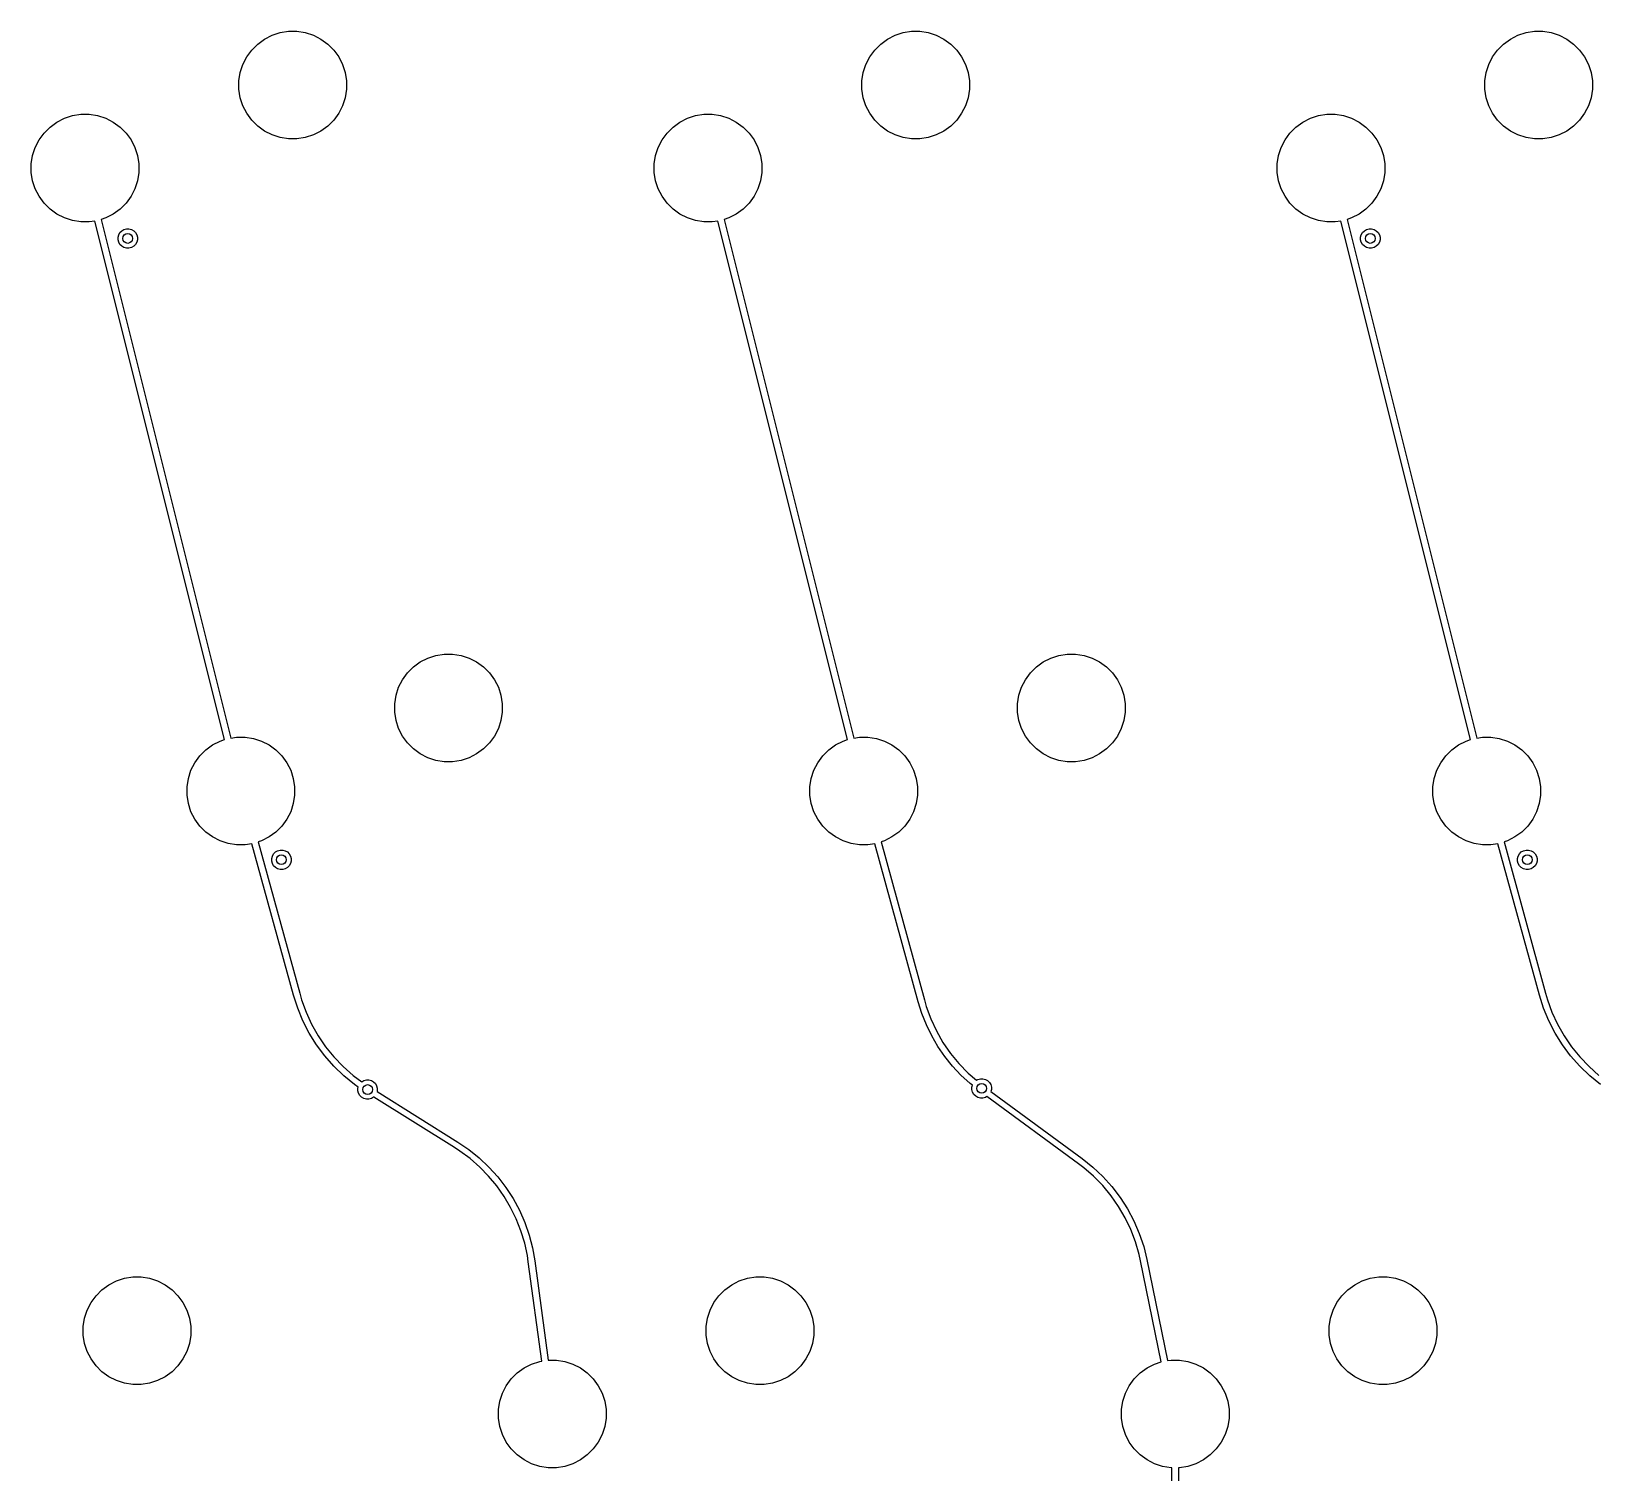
# Model space of a CAD drawing. Extents: x 4 to 18.4, y -7.3 to -2.9.
# Drawn here: x 7.754 to 9.637, y -5.033 to -3.298 of the extents above; entities that cross this region are included whole.
import ezdxf

# ---------------------------------------------------------------- set-up
doc = ezdxf.new("R2010")
doc.units = 0
doc.header["$MEASUREMENT"] = 0
doc.layers.add('BLACK', color=7, linetype='CONTINUOUS')

msp = doc.modelspace()

# ---------------------------------------------------------------- linework, layer by layer
at = {"layer": 'BLACK', "linetype": 'CONTINUOUS'}
for p, q in [((8.0194, -3.3203), (8.0266, -3.3131)), ((8.0266, -3.3131), (8.0348, -3.3071)), ((8.0348, -3.3071), (8.0439, -3.3025)), ((8.0439, -3.3025), (8.0536, -3.2993)), ((8.0536, -3.2993), (8.0637, -3.2977)), ((8.0637, -3.2977), (8.0738, -3.2977)), ((8.0738, -3.2977), (8.0839, -3.2993)), ((8.0839, -3.2993), (8.0936, -3.3025)), ((8.0936, -3.3025), (8.1027, -3.3071)), ((8.1027, -3.3071), (8.1109, -3.3131)), ((8.1109, -3.3131), (8.1181, -3.3203)), ((8.7694, -3.3203), (8.7766, -3.3131)), ((8.7766, -3.3131), (8.7848, -3.3071)), ((8.7848, -3.3071), (8.7939, -3.3025)), ((8.7939, -3.3025), (8.8036, -3.2993)), ((8.8036, -3.2993), (8.8137, -3.2977)), ((8.8137, -3.2977), (8.8238, -3.2977)), ((8.8238, -3.2977), (8.8339, -3.2993)), ((8.8339, -3.2993), (8.8436, -3.3025)), ((8.8436, -3.3025), (8.8527, -3.3071)), ((8.8527, -3.3071), (8.8609, -3.3131)), ((8.8609, -3.3131), (8.8681, -3.3203)), ((9.5194, -3.3203), (9.5266, -3.3131)), ((9.5266, -3.3131), (9.5348, -3.3071)), ((9.5348, -3.3071), (9.5439, -3.3025)), ((9.5439, -3.3025), (9.5536, -3.2993)), ((9.5536, -3.2993), (9.5637, -3.2977)), ((9.5637, -3.2977), (9.5738, -3.2977)), ((9.5738, -3.2977), (9.5839, -3.2993)), ((9.5839, -3.2993), (9.5936, -3.3025)), ((9.5936, -3.3025), (9.6027, -3.3071)), ((9.6027, -3.3071), (9.6109, -3.3131)), ((9.6109, -3.3131), (9.6181, -3.3203)), ((8.0087, -3.3376), (8.0134, -3.3286)), ((8.0134, -3.3286), (8.0194, -3.3203)), ((8.1181, -3.3203), (8.1241, -3.3286)), ((8.1241, -3.3286), (8.1288, -3.3376)), ((8.7587, -3.3376), (8.7634, -3.3286)), ((8.7634, -3.3286), (8.7694, -3.3203)), ((8.8681, -3.3203), (8.8741, -3.3286)), ((8.8741, -3.3286), (8.8788, -3.3376)), ((9.5087, -3.3376), (9.5134, -3.3286)), ((9.5134, -3.3286), (9.5194, -3.3203)), ((9.6181, -3.3203), (9.6241, -3.3286)), ((9.6241, -3.3286), (9.6288, -3.3376)), ((8.004, -3.3574), (8.0056, -3.3473)), ((8.0056, -3.3473), (8.0087, -3.3376)), ((8.1288, -3.3376), (8.1319, -3.3473)), ((8.1319, -3.3473), (8.1335, -3.3574)), ((8.754, -3.3574), (8.7556, -3.3473)), ((8.7556, -3.3473), (8.7587, -3.3376)), ((8.8788, -3.3376), (8.8819, -3.3473)), ((8.8819, -3.3473), (8.8835, -3.3574)), ((9.504, -3.3574), (9.5056, -3.3473)), ((9.5056, -3.3473), (9.5087, -3.3376)), ((9.6288, -3.3376), (9.6319, -3.3473)), ((9.6319, -3.3473), (9.6335, -3.3574)), ((8.004, -3.3676), (8.004, -3.3574)), ((8.0056, -3.3777), (8.004, -3.3676)), ((8.1335, -3.3676), (8.1319, -3.3777)), ((8.1335, -3.3574), (8.1335, -3.3676)), ((8.754, -3.3676), (8.754, -3.3574)), ((8.7556, -3.3777), (8.754, -3.3676)), ((8.8835, -3.3676), (8.8819, -3.3777)), ((8.8835, -3.3574), (8.8835, -3.3676)), ((9.504, -3.3676), (9.504, -3.3574)), ((9.5056, -3.3777), (9.504, -3.3676)), ((9.6335, -3.3676), (9.6319, -3.3777)), ((9.6335, -3.3574), (9.6335, -3.3676)), ((8.0087, -3.3874), (8.0056, -3.3777)), ((8.0134, -3.3964), (8.0087, -3.3874)), ((8.1288, -3.3874), (8.1241, -3.3964)), ((8.1319, -3.3777), (8.1288, -3.3874)), ((8.7587, -3.3874), (8.7556, -3.3777)), ((8.7634, -3.3964), (8.7587, -3.3874)), ((8.8788, -3.3874), (8.8741, -3.3964)), ((8.8819, -3.3777), (8.8788, -3.3874)), ((9.5087, -3.3874), (9.5056, -3.3777)), ((9.5134, -3.3964), (9.5087, -3.3874)), ((9.6288, -3.3874), (9.6241, -3.3964)), ((9.6319, -3.3777), (9.6288, -3.3874)), ((7.7766, -3.4131), (7.7848, -3.4071)), ((7.7848, -3.4071), (7.7939, -3.4025)), ((7.7939, -3.4025), (7.8036, -3.3993)), ((7.8036, -3.3993), (7.8137, -3.3977)), ((7.8137, -3.3977), (7.8238, -3.3977)), ((7.8238, -3.3977), (7.8339, -3.3993)), ((7.8339, -3.3993), (7.8436, -3.4025)), ((7.8436, -3.4025), (7.8527, -3.4071)), ((7.8527, -3.4071), (7.8609, -3.4131)), ((8.0194, -3.4047), (8.0134, -3.3964)), ((8.0266, -3.4119), (8.0194, -3.4047)), ((8.1181, -3.4047), (8.1109, -3.4119)), ((8.1241, -3.3964), (8.1181, -3.4047)), ((8.5266, -3.4131), (8.5348, -3.4071)), ((8.5348, -3.4071), (8.5439, -3.4025)), ((8.5439, -3.4025), (8.5536, -3.3993)), ((8.5536, -3.3993), (8.5637, -3.3977)), ((8.5637, -3.3977), (8.5738, -3.3977)), ((8.5738, -3.3977), (8.5839, -3.3993)), ((8.5839, -3.3993), (8.5936, -3.4025)), ((8.5936, -3.4025), (8.6027, -3.4071)), ((8.6027, -3.4071), (8.6109, -3.4131)), ((8.7694, -3.4047), (8.7634, -3.3964)), ((8.7766, -3.4119), (8.7694, -3.4047)), ((8.8681, -3.4047), (8.8609, -3.4119)), ((8.8741, -3.3964), (8.8681, -3.4047)), ((9.2766, -3.4131), (9.2848, -3.4071)), ((9.2848, -3.4071), (9.2939, -3.4025)), ((9.2939, -3.4025), (9.3036, -3.3993)), ((9.3036, -3.3993), (9.3137, -3.3977)), ((9.3137, -3.3977), (9.3238, -3.3977)), ((9.3238, -3.3977), (9.3339, -3.3993)), ((9.3339, -3.3993), (9.3436, -3.4025)), ((9.3436, -3.4025), (9.3527, -3.4071)), ((9.3527, -3.4071), (9.3609, -3.4131)), ((9.5194, -3.4047), (9.5134, -3.3964)), ((9.5266, -3.4119), (9.5194, -3.4047)), ((9.6181, -3.4047), (9.6109, -3.4119)), ((9.6241, -3.3964), (9.6181, -3.4047)), ((7.7634, -3.4286), (7.7694, -3.4203)), ((7.7694, -3.4203), (7.7766, -3.4131)), ((7.8609, -3.4131), (7.8681, -3.4203)), ((7.8681, -3.4203), (7.8741, -3.4286)), ((8.0348, -3.4179), (8.0266, -3.4119)), ((8.0439, -3.4225), (8.0348, -3.4179)), ((8.0536, -3.4257), (8.0439, -3.4225)), ((8.0637, -3.4273), (8.0536, -3.4257)), ((8.0738, -3.4273), (8.0637, -3.4273)), ((8.0839, -3.4257), (8.0738, -3.4273)), ((8.0936, -3.4225), (8.0839, -3.4257)), ((8.1027, -3.4179), (8.0936, -3.4225)), ((8.1109, -3.4119), (8.1027, -3.4179)), ((8.5134, -3.4286), (8.5194, -3.4203)), ((8.5194, -3.4203), (8.5266, -3.4131)), ((8.6109, -3.4131), (8.6181, -3.4203)), ((8.6181, -3.4203), (8.6241, -3.4286)), ((8.7848, -3.4179), (8.7766, -3.4119)), ((8.7939, -3.4225), (8.7848, -3.4179)), ((8.8036, -3.4257), (8.7939, -3.4225)), ((8.8137, -3.4273), (8.8036, -3.4257)), ((8.8238, -3.4273), (8.8137, -3.4273)), ((8.8339, -3.4257), (8.8238, -3.4273)), ((8.8436, -3.4225), (8.8339, -3.4257)), ((8.8527, -3.4179), (8.8436, -3.4225)), ((8.8609, -3.4119), (8.8527, -3.4179)), ((9.2634, -3.4286), (9.2694, -3.4203)), ((9.2694, -3.4203), (9.2766, -3.4131)), ((9.3609, -3.4131), (9.3681, -3.4203)), ((9.3681, -3.4203), (9.3741, -3.4286)), ((9.5348, -3.4179), (9.5266, -3.4119)), ((9.5439, -3.4225), (9.5348, -3.4179)), ((9.5536, -3.4257), (9.5439, -3.4225)), ((9.5637, -3.4273), (9.5536, -3.4257)), ((9.5738, -3.4273), (9.5637, -3.4273)), ((9.5839, -3.4257), (9.5738, -3.4273)), ((9.5936, -3.4225), (9.5839, -3.4257)), ((9.6027, -3.4179), (9.5936, -3.4225)), ((9.6109, -3.4119), (9.6027, -3.4179)), ((7.7556, -3.4473), (7.7587, -3.4376)), ((7.7587, -3.4376), (7.7634, -3.4286)), ((7.8741, -3.4286), (7.8788, -3.4376)), ((7.8788, -3.4376), (7.8819, -3.4473)), ((8.5056, -3.4473), (8.5087, -3.4376)), ((8.5087, -3.4376), (8.5134, -3.4286)), ((8.6241, -3.4286), (8.6288, -3.4376)), ((8.6288, -3.4376), (8.6319, -3.4473)), ((9.2556, -3.4473), (9.2587, -3.4376)), ((9.2587, -3.4376), (9.2634, -3.4286)), ((9.3741, -3.4286), (9.3788, -3.4376)), ((9.3788, -3.4376), (9.3819, -3.4473)), ((7.754, -3.4574), (7.7556, -3.4473)), ((7.754, -3.4676), (7.754, -3.4574)), ((7.8819, -3.4473), (7.8835, -3.4574)), ((7.8835, -3.4574), (7.8835, -3.4676)), ((8.504, -3.4574), (8.5056, -3.4473)), ((8.504, -3.4676), (8.504, -3.4574)), ((8.6319, -3.4473), (8.6335, -3.4574)), ((8.6335, -3.4574), (8.6335, -3.4676)), ((9.254, -3.4574), (9.2556, -3.4473)), ((9.254, -3.4676), (9.254, -3.4574)), ((9.3819, -3.4473), (9.3835, -3.4574)), ((9.3835, -3.4574), (9.3835, -3.4676)), ((7.7556, -3.4777), (7.754, -3.4676)), ((7.7587, -3.4874), (7.7556, -3.4777)), ((7.8819, -3.4777), (7.8788, -3.4874)), ((7.8835, -3.4676), (7.8819, -3.4777)), ((8.5056, -3.4777), (8.504, -3.4676)), ((8.5087, -3.4874), (8.5056, -3.4777)), ((8.6319, -3.4777), (8.6288, -3.4874)), ((8.6335, -3.4676), (8.6319, -3.4777)), ((9.2556, -3.4777), (9.254, -3.4676)), ((9.2587, -3.4874), (9.2556, -3.4777)), ((9.3819, -3.4777), (9.3788, -3.4874)), ((9.3835, -3.4676), (9.3819, -3.4777)), ((7.7634, -3.4964), (7.7587, -3.4874)), ((7.7694, -3.5047), (7.7634, -3.4964)), ((7.8741, -3.4964), (7.8681, -3.5047)), ((7.8788, -3.4874), (7.8741, -3.4964)), ((8.5134, -3.4964), (8.5087, -3.4874)), ((8.5194, -3.5047), (8.5134, -3.4964)), ((8.6241, -3.4964), (8.6181, -3.5047)), ((8.6288, -3.4874), (8.6241, -3.4964)), ((9.2634, -3.4964), (9.2587, -3.4874)), ((9.2694, -3.5047), (9.2634, -3.4964)), ((9.3741, -3.4964), (9.3681, -3.5047)), ((9.3788, -3.4874), (9.3741, -3.4964)), ((7.7766, -3.5119), (7.7694, -3.5047)), ((7.7848, -3.5179), (7.7766, -3.5119)), ((7.7939, -3.5225), (7.7848, -3.5179)), ((7.8527, -3.5179), (7.8436, -3.5225)), ((7.8609, -3.5119), (7.8527, -3.5179)), ((7.8681, -3.5047), (7.8609, -3.5119)), ((8.5266, -3.5119), (8.5194, -3.5047)), ((8.5348, -3.5179), (8.5266, -3.5119)), ((8.5439, -3.5225), (8.5348, -3.5179)), ((8.6027, -3.5179), (8.5936, -3.5225)), ((8.6109, -3.5119), (8.6027, -3.5179)), ((8.6181, -3.5047), (8.6109, -3.5119)), ((9.2766, -3.5119), (9.2694, -3.5047)), ((9.2848, -3.5179), (9.2766, -3.5119)), ((9.2939, -3.5225), (9.2848, -3.5179)), ((9.3527, -3.5179), (9.3436, -3.5225)), ((9.3609, -3.5119), (9.3527, -3.5179)), ((9.3681, -3.5047), (9.3609, -3.5119)), ((7.8036, -3.5257), (7.7939, -3.5225)), ((7.8137, -3.5273), (7.8036, -3.5257)), ((7.8238, -3.5273), (7.8137, -3.5273)), ((7.8306, -3.5262), (7.8238, -3.5273)), ((7.9868, -4.1507), (7.8306, -3.5262)), ((7.8436, -3.5225), (7.8382, -3.5243)), ((7.8382, -3.5243), (7.9944, -4.1488)), ((7.8592, -3.5427), (7.8607, -3.5401)), ((7.8607, -3.5401), (7.8629, -3.5379)), ((7.8629, -3.5379), (7.8656, -3.5363)), ((7.8656, -3.5363), (7.8685, -3.5355)), ((7.8685, -3.5355), (7.8716, -3.5355)), ((7.8716, -3.5355), (7.8746, -3.5363)), ((7.8746, -3.5363), (7.8773, -3.5379)), ((7.8773, -3.5379), (7.8794, -3.5401)), ((7.8794, -3.5401), (7.881, -3.5427)), ((8.5536, -3.5257), (8.5439, -3.5225)), ((8.5637, -3.5273), (8.5536, -3.5257)), ((8.5738, -3.5273), (8.5637, -3.5273)), ((8.5806, -3.5262), (8.5738, -3.5273)), ((8.7368, -4.1507), (8.5806, -3.5262)), ((8.5936, -3.5225), (8.5882, -3.5243)), ((8.5882, -3.5243), (8.7444, -4.1488)), ((9.3036, -3.5257), (9.2939, -3.5225)), ((9.3137, -3.5273), (9.3036, -3.5257)), ((9.3238, -3.5273), (9.3137, -3.5273)), ((9.3306, -3.5262), (9.3238, -3.5273)), ((9.4868, -4.1507), (9.3306, -3.5262)), ((9.3436, -3.5225), (9.3382, -3.5243)), ((9.3382, -3.5243), (9.4944, -4.1488)), ((9.3552, -3.5427), (9.3568, -3.5401)), ((9.3568, -3.5401), (9.359, -3.5379)), ((9.359, -3.5379), (9.3616, -3.5363)), ((9.3616, -3.5363), (9.3646, -3.5355)), ((9.3646, -3.5355), (9.3677, -3.5355)), ((9.3677, -3.5355), (9.3707, -3.5363)), ((9.3707, -3.5363), (9.3733, -3.5379)), ((9.3733, -3.5379), (9.3755, -3.5401)), ((9.3755, -3.5401), (9.3771, -3.5427)), ((7.8584, -3.5457), (7.8592, -3.5427)), ((7.8584, -3.5488), (7.8584, -3.5457)), ((7.8592, -3.5518), (7.8584, -3.5488)), ((7.8607, -3.5544), (7.8592, -3.5518)), ((7.8629, -3.5566), (7.8607, -3.5544)), ((7.8656, -3.5582), (7.8629, -3.5566)), ((7.8685, -3.559), (7.8656, -3.5582)), ((7.8716, -3.559), (7.8685, -3.559)), ((7.8746, -3.5582), (7.8716, -3.559)), ((7.8773, -3.5566), (7.8746, -3.5582)), ((7.8794, -3.5544), (7.8773, -3.5566)), ((7.881, -3.5518), (7.8794, -3.5544)), ((7.881, -3.5427), (7.8818, -3.5457)), ((7.8818, -3.5488), (7.881, -3.5518)), ((7.8818, -3.5457), (7.8818, -3.5488)), ((9.3544, -3.5457), (9.3552, -3.5427)), ((9.3544, -3.5488), (9.3544, -3.5457)), ((9.3552, -3.5518), (9.3544, -3.5488)), ((9.3568, -3.5544), (9.3552, -3.5518)), ((9.359, -3.5566), (9.3568, -3.5544)), ((9.3616, -3.5582), (9.359, -3.5566)), ((9.3646, -3.559), (9.3616, -3.5582)), ((9.3677, -3.559), (9.3646, -3.559)), ((9.3707, -3.5582), (9.3677, -3.559)), ((9.3733, -3.5566), (9.3707, -3.5582)), ((9.3755, -3.5544), (9.3733, -3.5566)), ((9.3771, -3.5518), (9.3755, -3.5544)), ((9.3771, -3.5427), (9.3779, -3.5457)), ((9.3779, -3.5488), (9.3771, -3.5518)), ((9.3779, -3.5457), (9.3779, -3.5488)), ((8.2314, -4.0525), (8.2411, -4.0493)), ((8.2411, -4.0493), (8.2512, -4.0477)), ((8.2512, -4.0477), (8.2613, -4.0477)), ((8.2613, -4.0477), (8.2714, -4.0493)), ((8.2714, -4.0493), (8.2811, -4.0525)), ((8.9814, -4.0525), (8.9911, -4.0493)), ((8.9911, -4.0493), (9.0012, -4.0477)), ((9.0012, -4.0477), (9.0113, -4.0477)), ((9.0113, -4.0477), (9.0214, -4.0493)), ((9.0214, -4.0493), (9.0311, -4.0525)), ((8.2069, -4.0703), (8.2141, -4.0631)), ((8.2141, -4.0631), (8.2223, -4.0571)), ((8.2223, -4.0571), (8.2314, -4.0525)), ((8.2811, -4.0525), (8.2902, -4.0571)), ((8.2902, -4.0571), (8.2984, -4.0631)), ((8.2984, -4.0631), (8.3056, -4.0703)), ((8.9569, -4.0703), (8.9641, -4.0631)), ((8.9641, -4.0631), (8.9723, -4.0571)), ((8.9723, -4.0571), (8.9814, -4.0525)), ((9.0311, -4.0525), (9.0402, -4.0571)), ((9.0402, -4.0571), (9.0484, -4.0631)), ((9.0484, -4.0631), (9.0556, -4.0703)), ((8.1962, -4.0876), (8.2009, -4.0786)), ((8.2009, -4.0786), (8.2069, -4.0703)), ((8.3056, -4.0703), (8.3116, -4.0786)), ((8.3116, -4.0786), (8.3163, -4.0876)), ((8.9462, -4.0876), (8.9509, -4.0786)), ((8.9509, -4.0786), (8.9569, -4.0703)), ((9.0556, -4.0703), (9.0616, -4.0786)), ((9.0616, -4.0786), (9.0663, -4.0876)), ((8.1915, -4.1074), (8.1931, -4.0973)), ((8.1931, -4.0973), (8.1962, -4.0876)), ((8.3163, -4.0876), (8.3194, -4.0973)), ((8.3194, -4.0973), (8.321, -4.1074)), ((8.9415, -4.1074), (8.9431, -4.0973)), ((8.9431, -4.0973), (8.9462, -4.0876)), ((9.0663, -4.0876), (9.0694, -4.0973)), ((9.0694, -4.0973), (9.071, -4.1074)), ((8.1915, -4.1176), (8.1915, -4.1074)), ((8.1931, -4.1277), (8.1915, -4.1176)), ((8.321, -4.1176), (8.3194, -4.1277)), ((8.321, -4.1074), (8.321, -4.1176)), ((8.9415, -4.1176), (8.9415, -4.1074)), ((8.9431, -4.1277), (8.9415, -4.1176)), ((9.071, -4.1176), (9.0694, -4.1277)), ((9.071, -4.1074), (9.071, -4.1176)), ((8.1962, -4.1374), (8.1931, -4.1277)), ((8.2009, -4.1464), (8.1962, -4.1374)), ((8.3163, -4.1374), (8.3116, -4.1464)), ((8.3194, -4.1277), (8.3163, -4.1374)), ((8.9462, -4.1374), (8.9431, -4.1277)), ((8.9509, -4.1464), (8.9462, -4.1374)), ((9.0663, -4.1374), (9.0616, -4.1464)), ((9.0694, -4.1277), (9.0663, -4.1374)), ((7.9641, -4.1631), (7.9723, -4.1571)), ((7.9723, -4.1571), (7.9814, -4.1525)), ((7.9814, -4.1525), (7.9868, -4.1507)), ((7.9944, -4.1488), (8.0012, -4.1477)), ((8.0012, -4.1477), (8.0113, -4.1477)), ((8.0113, -4.1477), (8.0214, -4.1493)), ((8.0214, -4.1493), (8.0311, -4.1525)), ((8.0311, -4.1525), (8.0402, -4.1571)), ((8.0402, -4.1571), (8.0484, -4.1631)), ((8.2069, -4.1547), (8.2009, -4.1464)), ((8.2141, -4.1619), (8.2069, -4.1547)), ((8.2223, -4.1679), (8.2141, -4.1619)), ((8.2984, -4.1619), (8.2902, -4.1679)), ((8.3056, -4.1547), (8.2984, -4.1619)), ((8.3116, -4.1464), (8.3056, -4.1547)), ((8.7141, -4.1631), (8.7223, -4.1571)), ((8.7223, -4.1571), (8.7314, -4.1525)), ((8.7314, -4.1525), (8.7368, -4.1507)), ((8.7444, -4.1488), (8.7512, -4.1477)), ((8.7512, -4.1477), (8.7613, -4.1477)), ((8.7613, -4.1477), (8.7714, -4.1493)), ((8.7714, -4.1493), (8.7811, -4.1525)), ((8.7811, -4.1525), (8.7902, -4.1571)), ((8.7902, -4.1571), (8.7984, -4.1631)), ((8.9569, -4.1547), (8.9509, -4.1464)), ((8.9641, -4.1619), (8.9569, -4.1547)), ((8.9723, -4.1679), (8.9641, -4.1619)), ((9.0484, -4.1619), (9.0402, -4.1679)), ((9.0556, -4.1547), (9.0484, -4.1619)), ((9.0616, -4.1464), (9.0556, -4.1547)), ((9.4641, -4.1631), (9.4723, -4.1571)), ((9.4723, -4.1571), (9.4814, -4.1525)), ((9.4814, -4.1525), (9.4868, -4.1507)), ((9.4944, -4.1488), (9.5012, -4.1477)), ((9.5012, -4.1477), (9.5113, -4.1477)), ((9.5113, -4.1477), (9.5214, -4.1493)), ((9.5214, -4.1493), (9.5311, -4.1525)), ((9.5311, -4.1525), (9.5402, -4.1571)), ((9.5402, -4.1571), (9.5484, -4.1631)), ((7.9462, -4.1876), (7.9509, -4.1786)), ((7.9509, -4.1786), (7.9569, -4.1703)), ((7.9569, -4.1703), (7.9641, -4.1631)), ((8.0484, -4.1631), (8.0556, -4.1703)), ((8.0556, -4.1703), (8.0616, -4.1786)), ((8.0616, -4.1786), (8.0663, -4.1876)), ((8.2314, -4.1725), (8.2223, -4.1679)), ((8.2411, -4.1757), (8.2314, -4.1725)), ((8.2512, -4.1773), (8.2411, -4.1757)), ((8.2613, -4.1773), (8.2512, -4.1773)), ((8.2714, -4.1757), (8.2613, -4.1773)), ((8.2811, -4.1725), (8.2714, -4.1757)), ((8.2902, -4.1679), (8.2811, -4.1725)), ((8.6962, -4.1876), (8.7009, -4.1786)), ((8.7009, -4.1786), (8.7069, -4.1703)), ((8.7069, -4.1703), (8.7141, -4.1631)), ((8.7984, -4.1631), (8.8056, -4.1703)), ((8.8056, -4.1703), (8.8116, -4.1786)), ((8.8116, -4.1786), (8.8163, -4.1876)), ((8.9814, -4.1725), (8.9723, -4.1679)), ((8.9911, -4.1757), (8.9814, -4.1725)), ((9.0012, -4.1773), (8.9911, -4.1757)), ((9.0113, -4.1773), (9.0012, -4.1773)), ((9.0214, -4.1757), (9.0113, -4.1773)), ((9.0311, -4.1725), (9.0214, -4.1757)), ((9.0402, -4.1679), (9.0311, -4.1725)), ((9.4462, -4.1876), (9.4509, -4.1786)), ((9.4509, -4.1786), (9.4569, -4.1703)), ((9.4569, -4.1703), (9.4641, -4.1631)), ((9.5484, -4.1631), (9.5556, -4.1703)), ((9.5556, -4.1703), (9.5616, -4.1786)), ((9.5616, -4.1786), (9.5663, -4.1876)), ((7.9415, -4.2074), (7.9431, -4.1973)), ((7.9431, -4.1973), (7.9462, -4.1876)), ((8.0663, -4.1876), (8.0694, -4.1973)), ((8.0694, -4.1973), (8.071, -4.2074)), ((8.6915, -4.2074), (8.6931, -4.1973)), ((8.6931, -4.1973), (8.6962, -4.1876)), ((8.8163, -4.1876), (8.8194, -4.1973)), ((8.8194, -4.1973), (8.821, -4.2074)), ((9.4415, -4.2074), (9.4431, -4.1973)), ((9.4431, -4.1973), (9.4462, -4.1876)), ((9.5663, -4.1876), (9.5694, -4.1973)), ((9.5694, -4.1973), (9.571, -4.2074)), ((7.9415, -4.2176), (7.9415, -4.2074)), ((7.9431, -4.2277), (7.9415, -4.2176)), ((8.071, -4.2176), (8.0694, -4.2277)), ((8.071, -4.2074), (8.071, -4.2176)), ((8.6915, -4.2176), (8.6915, -4.2074)), ((8.6931, -4.2277), (8.6915, -4.2176)), ((8.821, -4.2176), (8.8194, -4.2277)), ((8.821, -4.2074), (8.821, -4.2176)), ((9.4415, -4.2176), (9.4415, -4.2074)), ((9.4431, -4.2277), (9.4415, -4.2176)), ((9.571, -4.2176), (9.5694, -4.2277)), ((9.571, -4.2074), (9.571, -4.2176)), ((7.9462, -4.2374), (7.9431, -4.2277)), ((7.9509, -4.2464), (7.9462, -4.2374)), ((8.0663, -4.2374), (8.0616, -4.2464)), ((8.0694, -4.2277), (8.0663, -4.2374)), ((8.6962, -4.2374), (8.6931, -4.2277)), ((8.7009, -4.2464), (8.6962, -4.2374)), ((8.8163, -4.2374), (8.8116, -4.2464)), ((8.8194, -4.2277), (8.8163, -4.2374)), ((9.4462, -4.2374), (9.4431, -4.2277)), ((9.4509, -4.2464), (9.4462, -4.2374)), ((9.5663, -4.2374), (9.5616, -4.2464)), ((9.5694, -4.2277), (9.5663, -4.2374)), ((7.9569, -4.2547), (7.9509, -4.2464)), ((7.9641, -4.2619), (7.9569, -4.2547)), ((8.0556, -4.2547), (8.0484, -4.2619)), ((8.0616, -4.2464), (8.0556, -4.2547)), ((8.7069, -4.2547), (8.7009, -4.2464)), ((8.7141, -4.2619), (8.7069, -4.2547)), ((8.8056, -4.2547), (8.7984, -4.2619)), ((8.8116, -4.2464), (8.8056, -4.2547)), ((9.4569, -4.2547), (9.4509, -4.2464)), ((9.4641, -4.2619), (9.4569, -4.2547)), ((9.5556, -4.2547), (9.5484, -4.2619)), ((9.5616, -4.2464), (9.5556, -4.2547)), ((7.9723, -4.2679), (7.9641, -4.2619)), ((7.9814, -4.2725), (7.9723, -4.2679)), ((7.9911, -4.2757), (7.9814, -4.2725)), ((8.0311, -4.2725), (8.0272, -4.2738)), ((8.0272, -4.2738), (8.0772, -4.4561)), ((8.0402, -4.2679), (8.0311, -4.2725)), ((8.0484, -4.2619), (8.0402, -4.2679)), ((8.7223, -4.2679), (8.7141, -4.2619)), ((8.7314, -4.2725), (8.7223, -4.2679)), ((8.7411, -4.2757), (8.7314, -4.2725)), ((8.7811, -4.2725), (8.7772, -4.2738)), ((8.7772, -4.2738), (8.8294, -4.4641)), ((8.7902, -4.2679), (8.7811, -4.2725)), ((8.7984, -4.2619), (8.7902, -4.2679)), ((9.4723, -4.2679), (9.4641, -4.2619)), ((9.4814, -4.2725), (9.4723, -4.2679)), ((9.4911, -4.2757), (9.4814, -4.2725)), ((9.5311, -4.2725), (9.5272, -4.2738)), ((9.5272, -4.2738), (9.5772, -4.4561)), ((9.5402, -4.2679), (9.5311, -4.2725)), ((9.5484, -4.2619), (9.5402, -4.2679)), ((8.0012, -4.2773), (7.9911, -4.2757)), ((8.0113, -4.2773), (8.0012, -4.2773)), ((8.0196, -4.276), (8.0113, -4.2773)), ((8.0696, -4.4582), (8.0196, -4.276)), ((8.0434, -4.2937), (8.0442, -4.2908)), ((8.0434, -4.2968), (8.0434, -4.2937)), ((8.0442, -4.2908), (8.0457, -4.2881)), ((8.0457, -4.2881), (8.0479, -4.2859)), ((8.0479, -4.2859), (8.0506, -4.2844)), ((8.0506, -4.2844), (8.0536, -4.2836)), ((8.0536, -4.2836), (8.0567, -4.2836)), ((8.0567, -4.2836), (8.0596, -4.2844)), ((8.0596, -4.2844), (8.0623, -4.2859)), ((8.0623, -4.2859), (8.0645, -4.2881)), ((8.0645, -4.2881), (8.066, -4.2908)), ((8.066, -4.2908), (8.0668, -4.2937)), ((8.0668, -4.2937), (8.0668, -4.2968)), ((8.7512, -4.2773), (8.7411, -4.2757)), ((8.7613, -4.2773), (8.7512, -4.2773)), ((8.7696, -4.276), (8.7613, -4.2773)), ((8.8218, -4.4662), (8.7696, -4.276)), ((9.5012, -4.2773), (9.4911, -4.2757)), ((9.5113, -4.2773), (9.5012, -4.2773)), ((9.5196, -4.276), (9.5113, -4.2773)), ((9.5696, -4.4582), (9.5196, -4.276)), ((9.5434, -4.2937), (9.5442, -4.2908)), ((9.5434, -4.2968), (9.5434, -4.2937)), ((9.5442, -4.2908), (9.5457, -4.2881)), ((9.5457, -4.2881), (9.5479, -4.2859)), ((9.5479, -4.2859), (9.5506, -4.2844)), ((9.5506, -4.2844), (9.5536, -4.2836)), ((9.5536, -4.2836), (9.5567, -4.2836)), ((9.5567, -4.2836), (9.5596, -4.2844)), ((9.5596, -4.2844), (9.5623, -4.2859)), ((9.5623, -4.2859), (9.5645, -4.2881)), ((9.5645, -4.2881), (9.566, -4.2908)), ((9.566, -4.2908), (9.5668, -4.2937)), ((9.5668, -4.2937), (9.5668, -4.2968)), ((8.0442, -4.2998), (8.0434, -4.2968)), ((8.0457, -4.3025), (8.0442, -4.2998)), ((8.0479, -4.3046), (8.0457, -4.3025)), ((8.0506, -4.3062), (8.0479, -4.3046)), ((8.0536, -4.307), (8.0506, -4.3062)), ((8.0567, -4.307), (8.0536, -4.307)), ((8.0596, -4.3062), (8.0567, -4.307)), ((8.0623, -4.3046), (8.0596, -4.3062)), ((8.0645, -4.3025), (8.0623, -4.3046)), ((8.066, -4.2998), (8.0645, -4.3025)), ((8.0668, -4.2968), (8.066, -4.2998)), ((9.5442, -4.2998), (9.5434, -4.2968)), ((9.5457, -4.3025), (9.5442, -4.2998)), ((9.5479, -4.3046), (9.5457, -4.3025)), ((9.5506, -4.3062), (9.5479, -4.3046)), ((9.5536, -4.307), (9.5506, -4.3062)), ((9.5567, -4.307), (9.5536, -4.307)), ((9.5596, -4.3062), (9.5567, -4.307)), ((9.5623, -4.3046), (9.5596, -4.3062)), ((9.5645, -4.3025), (9.5623, -4.3046)), ((9.566, -4.2998), (9.5645, -4.3025)), ((9.5668, -4.2968), (9.566, -4.2998)), ((8.0747, -4.474), (8.0696, -4.4582)), ((8.0696, -4.4582), (8.0696, -4.4582)), ((8.0696, -4.4582), (8.0696, -4.4582)), ((8.0772, -4.4561), (8.0772, -4.4561)), ((8.0772, -4.4561), (8.0793, -4.4638)), ((8.0793, -4.4638), (8.0848, -4.4788)), ((9.5747, -4.474), (9.5696, -4.4582)), ((9.5696, -4.4582), (9.5696, -4.4582)), ((9.5696, -4.4582), (9.5696, -4.4582)), ((9.5772, -4.4561), (9.5772, -4.4561)), ((9.5772, -4.4561), (9.5793, -4.4638)), ((9.5793, -4.4638), (9.5848, -4.4788)), ((8.081, -4.4894), (8.0747, -4.474)), ((8.0848, -4.4788), (8.0915, -4.4933)), ((8.8262, -4.4803), (8.8218, -4.4662)), ((8.8218, -4.4662), (8.8218, -4.4662)), ((8.8316, -4.4941), (8.8262, -4.4803)), ((8.8294, -4.4641), (8.8294, -4.4641)), ((8.8294, -4.4641), (8.8294, -4.4641)), ((8.8294, -4.4641), (8.8294, -4.4641)), ((8.8294, -4.4641), (8.8315, -4.4718)), ((8.8315, -4.4718), (8.837, -4.4869)), ((9.581, -4.4894), (9.5747, -4.474)), ((9.5848, -4.4788), (9.5915, -4.4933)), ((8.0886, -4.5041), (8.081, -4.4894)), ((8.0915, -4.4933), (8.0994, -4.5072)), ((8.8381, -4.5074), (8.8316, -4.4941)), ((8.837, -4.4869), (8.8437, -4.5014)), ((8.8437, -4.5014), (8.8516, -4.5153)), ((9.5886, -4.5041), (9.581, -4.4894)), ((9.5915, -4.4933), (9.5994, -4.5072)), ((8.0974, -4.5182), (8.0886, -4.5041)), ((8.1073, -4.5315), (8.0974, -4.5182)), ((8.0994, -4.5072), (8.1084, -4.5204)), ((8.1084, -4.5204), (8.1184, -4.5328)), ((8.8456, -4.5201), (8.8381, -4.5074)), ((8.8539, -4.5323), (8.8456, -4.5201)), ((8.8516, -4.5153), (8.8607, -4.5284)), ((9.5974, -4.5182), (9.5886, -4.5041)), ((9.6073, -4.5315), (9.5974, -4.5182)), ((9.5994, -4.5072), (9.6084, -4.5204)), ((9.6084, -4.5204), (9.6184, -4.5328)), ((8.1183, -4.544), (8.1073, -4.5315)), ((8.1184, -4.5328), (8.1295, -4.5443)), ((8.8632, -4.5438), (8.8539, -4.5323)), ((8.8607, -4.5284), (8.8708, -4.5408)), ((9.6183, -4.544), (9.6073, -4.5315)), ((9.6184, -4.5328), (9.6295, -4.5443)), ((8.1302, -4.5555), (8.1183, -4.544)), ((8.1295, -4.5443), (8.1414, -4.5549)), ((8.1431, -4.5659), (8.1302, -4.5555)), ((8.1414, -4.5549), (8.1518, -4.5626)), ((8.8733, -4.5546), (8.8632, -4.5438)), ((8.8708, -4.5408), (8.882, -4.5522)), ((8.8842, -4.5646), (8.8733, -4.5546)), ((8.882, -4.5522), (8.8918, -4.5607)), ((9.6302, -4.5555), (9.6183, -4.544)), ((9.6295, -4.5443), (9.6414, -4.5549)), ((9.6431, -4.5659), (9.6302, -4.5555)), ((8.1476, -4.569), (8.1431, -4.5659)), ((8.1472, -4.5704), (8.1476, -4.569)), ((8.1472, -4.5735), (8.1472, -4.5704)), ((8.148, -4.5765), (8.1472, -4.5735)), ((8.1495, -4.5792), (8.148, -4.5765)), ((8.1518, -4.5626), (8.1544, -4.5611)), ((8.1544, -4.5611), (8.1574, -4.5603)), ((8.1574, -4.5603), (8.1604, -4.5603)), ((8.1604, -4.5603), (8.1634, -4.5611)), ((8.1634, -4.5611), (8.1661, -4.5626)), ((8.1661, -4.5626), (8.1683, -4.5648)), ((8.1683, -4.5648), (8.1698, -4.5675)), ((8.1698, -4.5675), (8.1706, -4.5704)), ((8.1706, -4.5735), (8.1704, -4.5745)), ((8.1704, -4.5745), (8.2676, -4.6353)), ((8.1706, -4.5704), (8.1706, -4.5735)), ((8.8871, -4.5668), (8.8842, -4.5646)), ((8.8865, -4.569), (8.8871, -4.5668)), ((8.8865, -4.5721), (8.8865, -4.569)), ((8.8873, -4.5751), (8.8865, -4.5721)), ((8.8888, -4.5778), (8.8873, -4.5751)), ((8.8918, -4.5607), (8.8937, -4.5597)), ((8.8937, -4.5597), (8.8966, -4.5589)), ((8.8966, -4.5589), (8.8997, -4.5589)), ((8.8997, -4.5589), (8.9027, -4.5597)), ((8.9027, -4.5597), (8.9054, -4.5612)), ((8.9054, -4.5612), (8.9076, -4.5634)), ((8.9076, -4.5634), (8.9091, -4.566)), ((8.9091, -4.566), (8.9099, -4.569)), ((8.9099, -4.5721), (8.9093, -4.5744)), ((8.9093, -4.5744), (9.0192, -4.6551)), ((8.9099, -4.569), (8.9099, -4.5721)), ((8.1517, -4.5813), (8.1495, -4.5792)), ((8.1544, -4.5829), (8.1517, -4.5813)), ((8.1574, -4.5837), (8.1544, -4.5829)), ((8.1604, -4.5837), (8.1574, -4.5837)), ((8.1634, -4.5829), (8.1604, -4.5837)), ((8.1661, -4.5813), (8.1634, -4.5829)), ((8.1662, -4.5812), (8.1661, -4.5813)), ((8.2634, -4.6419), (8.1662, -4.5812)), ((8.891, -4.5799), (8.8888, -4.5778)), ((8.8937, -4.5815), (8.891, -4.5799)), ((8.8966, -4.5823), (8.8937, -4.5815)), ((8.8997, -4.5823), (8.8966, -4.5823)), ((8.9027, -4.5815), (8.8997, -4.5823)), ((8.9043, -4.5805), (8.9027, -4.5815)), ((9.0146, -4.6614), (8.9043, -4.5805)), ((8.2699, -4.646), (8.2634, -4.6419)), ((8.2676, -4.6353), (8.2808, -4.6443)), ((8.2823, -4.6552), (8.2699, -4.646)), ((8.2808, -4.6443), (8.2933, -4.6543)), ((8.2939, -4.6653), (8.2823, -4.6552)), ((8.2933, -4.6543), (8.3049, -4.6653)), ((8.3046, -4.6763), (8.2939, -4.6653)), ((8.3049, -4.6653), (8.3156, -4.6772)), ((9.021, -4.6661), (9.0146, -4.6614)), ((9.0146, -4.6614), (9.0146, -4.6614)), ((9.0192, -4.6551), (9.0192, -4.6551)), ((9.0192, -4.6551), (9.0321, -4.6653)), ((9.0329, -4.6764), (9.021, -4.6661)), ((9.0321, -4.6653), (9.044, -4.6766)), ((8.3145, -4.6881), (8.3046, -4.6763)), ((8.3233, -4.7007), (8.3145, -4.6881)), ((8.3156, -4.6772), (8.3253, -4.6899)), ((9.0439, -4.6877), (9.0329, -4.6764)), ((9.054, -4.6999), (9.0439, -4.6877)), ((9.044, -4.6766), (9.055, -4.6888)), ((9.055, -4.6888), (9.065, -4.7018)), ((8.3311, -4.714), (8.3233, -4.7007)), ((8.3253, -4.6899), (8.334, -4.7033)), ((8.334, -4.7033), (8.3416, -4.7174)), ((9.0631, -4.7128), (9.054, -4.6999)), ((9.065, -4.7018), (9.0738, -4.7156)), ((8.3379, -4.7278), (8.3311, -4.714)), ((8.3416, -4.7174), (8.348, -4.7321)), ((9.071, -4.7264), (9.0631, -4.7128)), ((9.0778, -4.7406), (9.071, -4.7264)), ((9.0738, -4.7156), (9.0815, -4.7301)), ((8.3435, -4.7421), (8.3379, -4.7278)), ((8.348, -4.7568), (8.3435, -4.7421)), ((8.348, -4.7321), (8.3533, -4.7472)), ((9.0835, -4.7554), (9.0778, -4.7406)), ((9.0815, -4.7301), (9.088, -4.7452)), ((9.088, -4.7452), (9.0933, -4.7608)), ((8.3513, -4.7718), (8.348, -4.7568)), ((8.3533, -4.7472), (8.3573, -4.7626)), ((8.3573, -4.7626), (8.3601, -4.7784)), ((9.0879, -4.7705), (9.0835, -4.7554)), ((9.0933, -4.7608), (9.0972, -4.7767)), ((8.3523, -4.7795), (8.3513, -4.7718)), ((8.3686, -4.8989), (8.3523, -4.7795)), ((8.3523, -4.7795), (8.3523, -4.7795)), ((8.3601, -4.7784), (8.3601, -4.7784)), ((8.3601, -4.7784), (8.3764, -4.8977)), ((9.0895, -4.7783), (9.0879, -4.7705)), ((9.1144, -4.8999), (9.0895, -4.7783)), ((9.0895, -4.7783), (9.0895, -4.7783)), ((9.0972, -4.7767), (9.0972, -4.7767)), ((9.0972, -4.7767), (9.1221, -4.8984)), ((7.8473, -4.8071), (7.8564, -4.8025)), ((7.8564, -4.8025), (7.8661, -4.7993)), ((7.8661, -4.7993), (7.8762, -4.7977)), ((7.8762, -4.7977), (7.8863, -4.7977)), ((7.8863, -4.7977), (7.8964, -4.7993)), ((7.8964, -4.7993), (7.9061, -4.8025)), ((7.9061, -4.8025), (7.9152, -4.8071)), ((8.5973, -4.8071), (8.6064, -4.8025)), ((8.6064, -4.8025), (8.6161, -4.7993)), ((8.6161, -4.7993), (8.6262, -4.7977)), ((8.6262, -4.7977), (8.6363, -4.7977)), ((8.6363, -4.7977), (8.6464, -4.7993)), ((8.6464, -4.7993), (8.6561, -4.8025)), ((8.6561, -4.8025), (8.6652, -4.8071)), ((9.3473, -4.8071), (9.3564, -4.8025)), ((9.3564, -4.8025), (9.3661, -4.7993)), ((9.3661, -4.7993), (9.3762, -4.7977)), ((9.3762, -4.7977), (9.3863, -4.7977)), ((9.3863, -4.7977), (9.3964, -4.7993)), ((9.3964, -4.7993), (9.4061, -4.8025)), ((9.4061, -4.8025), (9.4152, -4.8071)), ((7.8259, -4.8286), (7.8319, -4.8203)), ((7.8319, -4.8203), (7.8391, -4.8131)), ((7.8391, -4.8131), (7.8473, -4.8071)), ((7.9152, -4.8071), (7.9234, -4.8131)), ((7.9234, -4.8131), (7.9306, -4.8203)), ((7.9306, -4.8203), (7.9366, -4.8286)), ((8.5759, -4.8286), (8.5819, -4.8203)), ((8.5819, -4.8203), (8.5891, -4.8131)), ((8.5891, -4.8131), (8.5973, -4.8071)), ((8.6652, -4.8071), (8.6734, -4.8131)), ((8.6734, -4.8131), (8.6806, -4.8203)), ((8.6806, -4.8203), (8.6866, -4.8286)), ((9.3259, -4.8286), (9.3319, -4.8203)), ((9.3319, -4.8203), (9.3391, -4.8131)), ((9.3391, -4.8131), (9.3473, -4.8071)), ((9.4152, -4.8071), (9.4234, -4.8131)), ((9.4234, -4.8131), (9.4306, -4.8203)), ((9.4306, -4.8203), (9.4366, -4.8286)), ((7.8181, -4.8473), (7.8212, -4.8376)), ((7.8212, -4.8376), (7.8259, -4.8286)), ((7.9366, -4.8286), (7.9413, -4.8376)), ((7.9413, -4.8376), (7.9444, -4.8473)), ((8.5681, -4.8473), (8.5712, -4.8376)), ((8.5712, -4.8376), (8.5759, -4.8286)), ((8.6866, -4.8286), (8.6913, -4.8376)), ((8.6913, -4.8376), (8.6944, -4.8473)), ((9.3181, -4.8473), (9.3212, -4.8376)), ((9.3212, -4.8376), (9.3259, -4.8286)), ((9.4366, -4.8286), (9.4413, -4.8376)), ((9.4413, -4.8376), (9.4444, -4.8473)), ((7.8165, -4.8574), (7.8181, -4.8473)), ((7.8165, -4.8676), (7.8165, -4.8574)), ((7.9444, -4.8473), (7.946, -4.8574)), ((7.946, -4.8574), (7.946, -4.8676)), ((8.5665, -4.8574), (8.5681, -4.8473)), ((8.5665, -4.8676), (8.5665, -4.8574)), ((8.6944, -4.8473), (8.696, -4.8574)), ((8.696, -4.8574), (8.696, -4.8676)), ((9.3165, -4.8574), (9.3181, -4.8473)), ((9.3165, -4.8676), (9.3165, -4.8574)), ((9.4444, -4.8473), (9.446, -4.8574)), ((9.446, -4.8574), (9.446, -4.8676)), ((7.8181, -4.8777), (7.8165, -4.8676)), ((7.8212, -4.8874), (7.8181, -4.8777)), ((7.9444, -4.8777), (7.9413, -4.8874)), ((7.946, -4.8676), (7.9444, -4.8777)), ((8.5681, -4.8777), (8.5665, -4.8676)), ((8.5712, -4.8874), (8.5681, -4.8777)), ((8.6944, -4.8777), (8.6913, -4.8874)), ((8.696, -4.8676), (8.6944, -4.8777)), ((9.3181, -4.8777), (9.3165, -4.8676)), ((9.3212, -4.8874), (9.3181, -4.8777)), ((9.4444, -4.8777), (9.4413, -4.8874)), ((9.446, -4.8676), (9.4444, -4.8777)), ((7.8259, -4.8964), (7.8212, -4.8874)), ((7.8319, -4.9047), (7.8259, -4.8964)), ((7.9366, -4.8964), (7.9306, -4.9047)), ((7.9413, -4.8874), (7.9366, -4.8964)), ((8.5759, -4.8964), (8.5712, -4.8874)), ((8.5819, -4.9047), (8.5759, -4.8964)), ((8.6866, -4.8964), (8.6806, -4.9047)), ((8.6913, -4.8874), (8.6866, -4.8964)), ((9.3259, -4.8964), (9.3212, -4.8874)), ((9.3319, -4.9047), (9.3259, -4.8964)), ((9.4366, -4.8964), (9.4306, -4.9047)), ((9.4413, -4.8874), (9.4366, -4.8964)), ((7.8391, -4.9119), (7.8319, -4.9047)), ((7.8473, -4.9179), (7.8391, -4.9119)), ((7.9234, -4.9119), (7.9152, -4.9179)), ((7.9306, -4.9047), (7.9234, -4.9119)), ((8.3319, -4.9203), (8.3391, -4.9131)), ((8.3391, -4.9131), (8.3473, -4.9071)), ((8.3473, -4.9071), (8.3564, -4.9025)), ((8.3564, -4.9025), (8.3661, -4.8993)), ((8.3661, -4.8993), (8.3686, -4.8989)), ((8.3764, -4.8977), (8.3863, -4.8977)), ((8.3863, -4.8977), (8.3964, -4.8993)), ((8.3964, -4.8993), (8.4061, -4.9025)), ((8.4061, -4.9025), (8.4152, -4.9071)), ((8.4152, -4.9071), (8.4234, -4.9131)), ((8.4234, -4.9131), (8.4306, -4.9203)), ((8.5891, -4.9119), (8.5819, -4.9047)), ((8.5973, -4.9179), (8.5891, -4.9119)), ((8.6734, -4.9119), (8.6652, -4.9179)), ((8.6806, -4.9047), (8.6734, -4.9119)), ((9.0819, -4.9203), (9.0891, -4.9131)), ((9.0891, -4.9131), (9.0973, -4.9071)), ((9.0973, -4.9071), (9.1064, -4.9025)), ((9.1064, -4.9025), (9.1144, -4.8999)), ((9.1221, -4.8984), (9.1262, -4.8977)), ((9.1262, -4.8977), (9.1363, -4.8977)), ((9.1363, -4.8977), (9.1464, -4.8993)), ((9.1464, -4.8993), (9.1561, -4.9025)), ((9.1561, -4.9025), (9.1652, -4.9071)), ((9.1652, -4.9071), (9.1734, -4.9131)), ((9.1734, -4.9131), (9.1806, -4.9203)), ((9.3391, -4.9119), (9.3319, -4.9047)), ((9.3473, -4.9179), (9.3391, -4.9119)), ((9.4234, -4.9119), (9.4152, -4.9179)), ((9.4306, -4.9047), (9.4234, -4.9119)), ((7.8564, -4.9225), (7.8473, -4.9179)), ((7.8661, -4.9257), (7.8564, -4.9225)), ((7.8762, -4.9273), (7.8661, -4.9257)), ((7.8863, -4.9273), (7.8762, -4.9273)), ((7.8964, -4.9257), (7.8863, -4.9273)), ((7.9061, -4.9225), (7.8964, -4.9257)), ((7.9152, -4.9179), (7.9061, -4.9225)), ((8.3212, -4.9376), (8.3259, -4.9286)), ((8.3259, -4.9286), (8.3319, -4.9203)), ((8.4306, -4.9203), (8.4366, -4.9286)), ((8.4366, -4.9286), (8.4413, -4.9376)), ((8.6064, -4.9225), (8.5973, -4.9179)), ((8.6161, -4.9257), (8.6064, -4.9225)), ((8.6262, -4.9273), (8.6161, -4.9257)), ((8.6363, -4.9273), (8.6262, -4.9273)), ((8.6464, -4.9257), (8.6363, -4.9273)), ((8.6561, -4.9225), (8.6464, -4.9257)), ((8.6652, -4.9179), (8.6561, -4.9225)), ((9.0712, -4.9376), (9.0759, -4.9286)), ((9.0759, -4.9286), (9.0819, -4.9203)), ((9.1806, -4.9203), (9.1866, -4.9286)), ((9.1866, -4.9286), (9.1913, -4.9376)), ((9.3564, -4.9225), (9.3473, -4.9179)), ((9.3661, -4.9257), (9.3564, -4.9225)), ((9.3762, -4.9273), (9.3661, -4.9257)), ((9.3863, -4.9273), (9.3762, -4.9273)), ((9.3964, -4.9257), (9.3863, -4.9273)), ((9.4061, -4.9225), (9.3964, -4.9257)), ((9.4152, -4.9179), (9.4061, -4.9225)), ((8.3165, -4.9574), (8.3181, -4.9473)), ((8.3181, -4.9473), (8.3212, -4.9376)), ((8.4413, -4.9376), (8.4444, -4.9473)), ((8.4444, -4.9473), (8.446, -4.9574)), ((9.0665, -4.9574), (9.0681, -4.9473)), ((9.0681, -4.9473), (9.0712, -4.9376)), ((9.1913, -4.9376), (9.1944, -4.9473)), ((9.1944, -4.9473), (9.196, -4.9574)), ((8.3165, -4.9676), (8.3165, -4.9574)), ((8.3181, -4.9777), (8.3165, -4.9676)), ((8.446, -4.9676), (8.4444, -4.9777)), ((8.446, -4.9574), (8.446, -4.9676)), ((9.0665, -4.9676), (9.0665, -4.9574)), ((9.0681, -4.9777), (9.0665, -4.9676)), ((9.196, -4.9676), (9.1944, -4.9777)), ((9.196, -4.9574), (9.196, -4.9676)), ((8.3212, -4.9874), (8.3181, -4.9777)), ((8.3259, -4.9964), (8.3212, -4.9874)), ((8.4413, -4.9874), (8.4366, -4.9964)), ((8.4444, -4.9777), (8.4413, -4.9874)), ((9.0712, -4.9874), (9.0681, -4.9777)), ((9.0759, -4.9964), (9.0712, -4.9874)), ((9.1913, -4.9874), (9.1866, -4.9964)), ((9.1944, -4.9777), (9.1913, -4.9874)), ((8.3319, -5.0047), (8.3259, -4.9964)), ((8.3391, -5.0119), (8.3319, -5.0047)), ((8.4306, -5.0047), (8.4234, -5.0119)), ((8.4366, -4.9964), (8.4306, -5.0047)), ((9.0819, -5.0047), (9.0759, -4.9964)), ((9.0891, -5.0119), (9.0819, -5.0047)), ((9.1806, -5.0047), (9.1734, -5.0119)), ((9.1866, -4.9964), (9.1806, -5.0047)), ((8.3473, -5.0179), (8.3391, -5.0119)), ((8.3564, -5.0225), (8.3473, -5.0179)), ((8.3661, -5.0257), (8.3564, -5.0225)), ((8.3762, -5.0273), (8.3661, -5.0257)), ((8.3863, -5.0273), (8.3762, -5.0273)), ((8.3964, -5.0257), (8.3863, -5.0273)), ((8.4061, -5.0225), (8.3964, -5.0257)), ((8.4152, -5.0179), (8.4061, -5.0225)), ((8.4234, -5.0119), (8.4152, -5.0179)), ((9.0973, -5.0179), (9.0891, -5.0119)), ((9.1064, -5.0225), (9.0973, -5.0179)), ((9.1161, -5.0257), (9.1064, -5.0225)), ((9.1262, -5.0273), (9.1161, -5.0257)), ((9.1273, -5.0273), (9.1262, -5.0273)), ((9.1273, -5.5372), (9.1273, -5.0273)), ((9.1363, -5.0273), (9.1352, -5.0273)), ((9.1352, -5.0273), (9.1352, -5.5372)), ((9.1464, -5.0257), (9.1363, -5.0273)), ((9.1561, -5.0225), (9.1464, -5.0257)), ((9.1652, -5.0179), (9.1561, -5.0225)), ((9.1734, -5.0119), (9.1652, -5.0179))]:
    msp.add_line(p, q, dxfattribs=at)
at = {"layer": 'BLACK'}
for centre in [(7.8701, -3.5472), (9.3661, -3.5472), (8.0551, -4.2953), (9.5551, -4.2953), (8.1589, -4.572), (8.8982, -4.5706)]:
    msp.add_circle(centre, 0.00591, dxfattribs=at)

doc.saveas('drawing.dxf')
